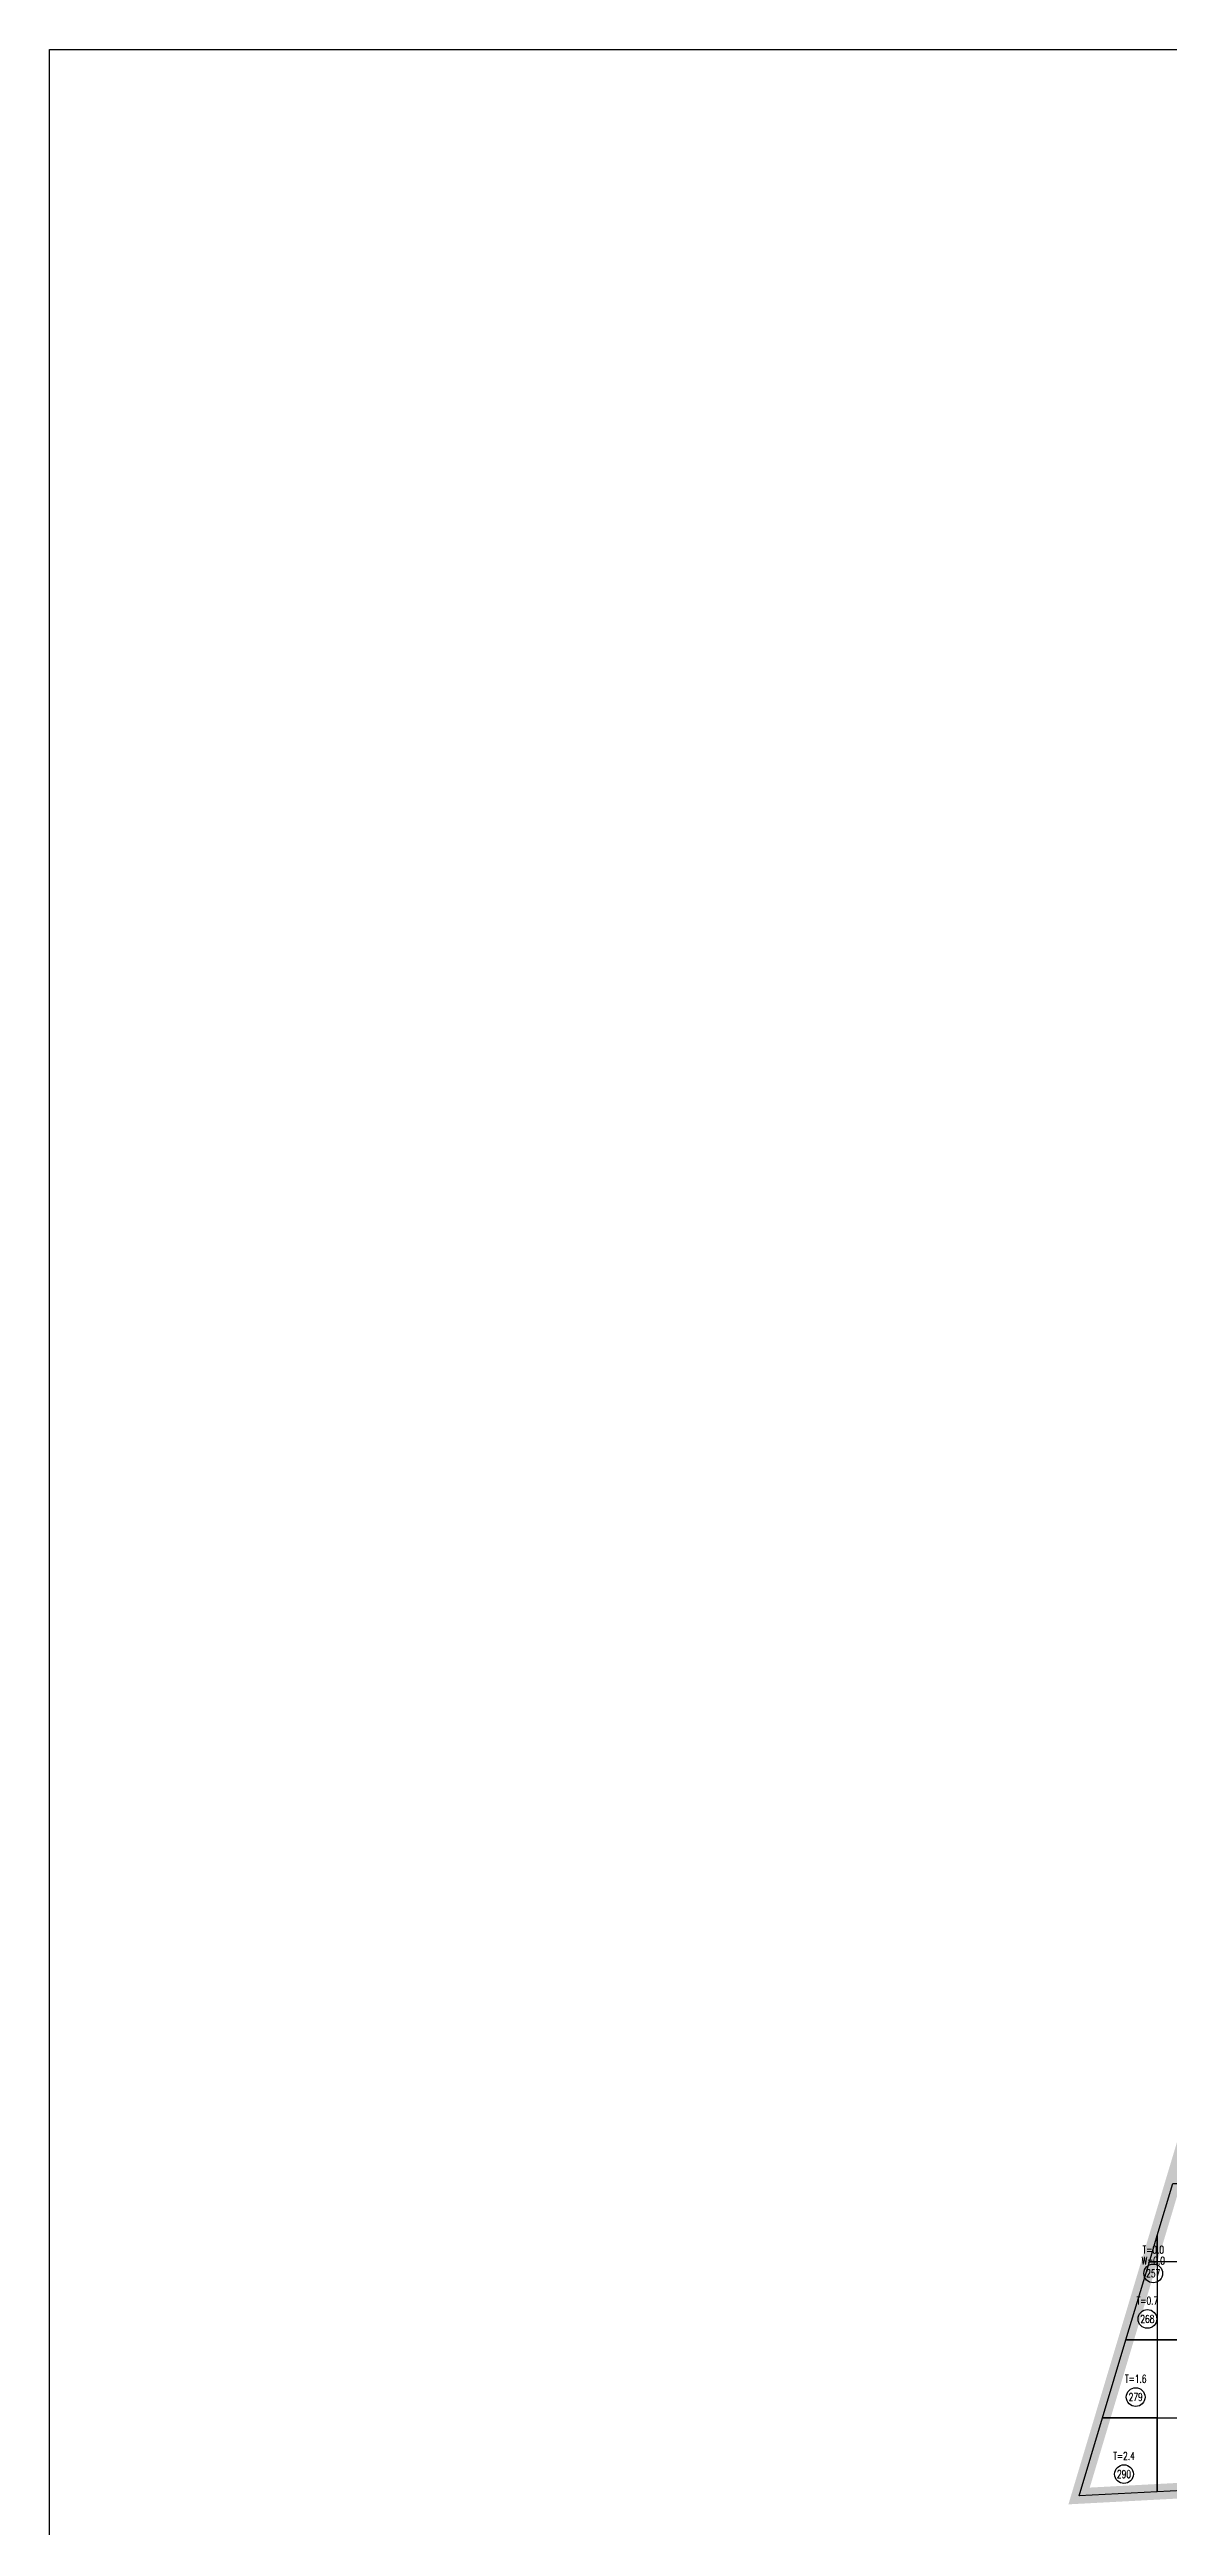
# Model space of a CAD drawing. Extents: x 4283 to 40403, y 1134 to 1764.
# Drawn here: x 9122 to 9166.8, y 1575 to 1674.1 of the extents above; entities that cross this region are included whole.
import ezdxf
from ezdxf.enums import TextEntityAlignment as Align

# ---------------------------------------------------------------- set-up
doc = ezdxf.new("R2010")
doc.units = 0
for name, color, linetype in [('tdz_9-2方格网', 2, 'Continuous'), ('tdz_9-2方格网计算', 7, 'Continuous'), ('tdz_土方计算图', 7, 'Continuous'), ('tdz_格田', 6, 'Continuous')]:
    doc.layers.add(name, color=color, linetype=linetype)
doc.styles.add('GLandNum', font='txt_____.ttf', dxfattribs={"width": 0.7, "height": 0.5})

msp = doc.modelspace()

# ---------------------------------------------------------------- linework, layer by layer
at = {"layer": 'tdz_9-2方格网', "linetype": 'Continuous'}
for points in [[(9166.961, 1588.697, 2122.007), (9169.462, 1588.697, 2121.919), (9169.462, 1585.572, 2121.872), (9166.337, 1585.572, 2121.969), (9166.337, 1586.619, 2121.985)], [(9166.337, 1586.619, 2121.985), (9166.337, 1585.572, 2121.969), (9166.024, 1585.572, 2121.974)], [(9166.024, 1585.572, 2121.974), (9166.337, 1585.572, 2121.969), (9166.337, 1582.447, 2121.897), (9165.087, 1582.447, 2121.941)], [(9166.337, 1585.572, 2121.969), (9166.337, 1582.447, 2121.897), (9169.462, 1582.447, 2121.87), (9169.462, 1585.572, 2121.872)], [(9165.087, 1582.447, 2121.941), (9166.337, 1582.447, 2121.897), (9166.337, 1579.322, 2121.872), (9164.149, 1579.322, 2121.908)], [(9166.337, 1582.447, 2121.897), (9166.337, 1579.322, 2121.872), (9169.462, 1579.322, 2121.867), (9169.462, 1582.447, 2121.87)], [(9164.149, 1579.322, 2121.908), (9166.337, 1579.322, 2121.872), (9166.337, 1576.362, 2121.863), (9163.212, 1576.197, 2121.875)], [(9166.337, 1576.362, 2121.863), (9166.337, 1579.322, 2121.872), (9169.462, 1579.322, 2121.867), (9169.462, 1576.527, 2121.849)]]:
    msp.add_polyline3d(points, close=True, dxfattribs=at)
at = {"layer": 'tdz_9-2方格网计算', "color": 7, "linetype": 'Continuous'}
for centre in [(9166.181, 1585.104), (9165.946, 1583.28), (9165.478, 1580.155), (9165.009, 1577.071)]:
    msp.add_circle(centre, 0.375, dxfattribs=at)
at = {"layer": 'tdz_土方计算图', "linetype": 'Continuous'}
for points in [[(9121.99, 1674.092), (9251.99, 1674.092)], [(9121.99, 1514.092), (9121.99, 1514.092), (9121.99, 1674.092), (9121.99, 1674.092)]]:
    msp.add_lwpolyline(points, dxfattribs=at)
at = {"layer": 'tdz_格田', "linetype": 'Continuous', "lineweight": 60, "const_width": 0.625}
msp.add_lwpolyline([(9191.935, 1671.988), (9210.768, 1661.051), (9195.409, 1577.901), (9163.212, 1576.197), (9191.935, 1671.988)], close=True, dxfattribs=at)

# ---------------------------------------------------------------- texts
at = {"layer": 'tdz_9-2方格网计算', "color": 2, "linetype": 'Continuous', "style": 'GLandNum', "width": 0.7}
for s, p in [('T=0.0', (9166.181, 1586.052)), ('T=0.7', (9165.946, 1584.009)), ('T=1.6', (9165.478, 1580.884)), ('T=2.4', (9165.009, 1577.8))]:
    msp.add_text(s, height=0.3125, dxfattribs=at).set_placement(p, align=Align.MIDDLE_CENTER)
at = {"layer": 'tdz_9-2方格网计算', "color": 173, "linetype": 'Continuous', "style": 'GLandNum', "width": 0.7}
msp.add_text('W=0.0', height=0.3125, dxfattribs=at).set_placement((9166.181, 1585.615), align=Align.MIDDLE_CENTER)
at = {"layer": 'tdz_9-2方格网计算', "color": 7, "linetype": 'Continuous', "style": 'GLandNum', "width": 0.7}
for s, p in [('257', (9166.181, 1585.104)), ('268', (9165.946, 1583.28)), ('279', (9165.478, 1580.155)), ('290', (9165.009, 1577.071))]:
    msp.add_text(s, height=0.3125, dxfattribs=at).set_placement(p, align=Align.MIDDLE_CENTER)

doc.saveas('drawing.dxf')
